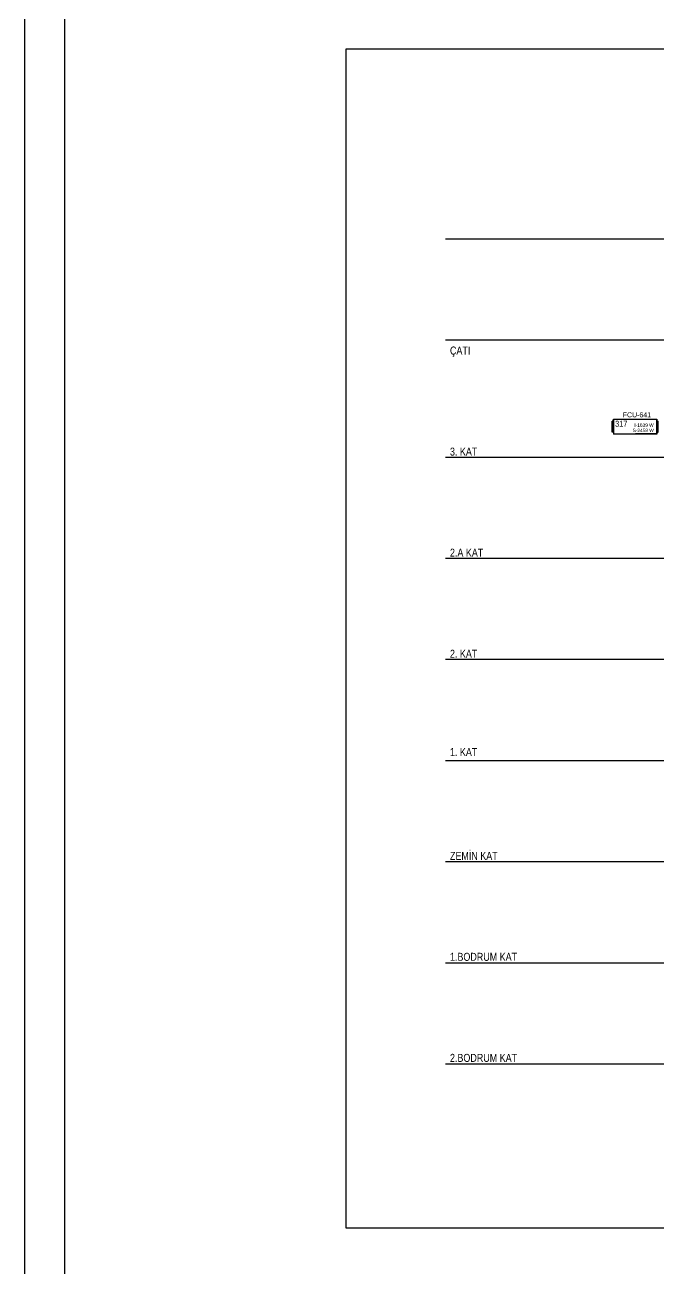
# Model space of a CAD drawing. Header units: centimetres. Extents: x 222914 to 271949, y -38857 to -18857.
# Drawn here: x 222914 to 226078, y -30756 to -24544 of the extents above; entities that cross this region are included whole.
import ezdxf
from ezdxf.enums import TextEntityAlignment as Align

# ---------------------------------------------------------------- set-up
doc = ezdxf.new("R2010")
doc.units = ezdxf.units.CM
doc.header["$LTSCALE"] = 0.2
doc.linetypes.add('DASHED', pattern=[75, 50, -25])
doc.layers.get('0').update_dxf_attribs({"color": 252})
for name, color, linetype, lineweight in [('1-BASLIK', 53, 'Continuous', 25), ('T-MAHAL', 120, 'Continuous', 15), ('T-STEXT', 181, 'Continuous', 15)]:
    doc.layers.add(name, color=color, linetype=linetype, lineweight=lineweight)
for name, color, linetype in [('T-FC', 150, 'Continuous'), ('T-FC-NUMARA', 62, 'Continuous'), ('T-ITEXT', 32, 'Continuous'), ('T-TEXT', 85, 'Continuous')]:
    doc.layers.add(name, color=color, linetype=linetype)
doc.styles.add('ARIAL', font='arial.ttf')
doc.styles.add('LUCIDASANS', font='arial.ttf', dxfattribs={"width": 0.8})

# ---------------------------------------------------------------- blocks, each defined once
blk = doc.blocks.new('FANCOIL-DWD')
at = {"linetype": 'DASHED'}
blk.add_line((-114.3, -71.5), (-114.3, -16.4), dxfattribs=at)
for p, q in [((-108.1, -16.4), (-114.3, -16.4)), ((-114.3, -69.1), (-114.3, -18.8)), ((-108.1, -71.5), (-108.1, -7)), ((-108.1, -7), (108.1, -7)), ((-106.8, -80.9), (-106.8, -7)), ((108.1, -7), (108.1, -80.9)), ((108.1, -14.1), (108.1, -7.7)), ((108.1, -16.4), (114.6, -16.4)), ((108.1, -71), (108.1, -16.9)), ((114.6, -71.5), (114.6, -16.4)), ((-108.1, -71.5), (-114.3, -71.5)), ((-108.1, -71.5), (-108.1, -80.9)), ((108.1, -80.9), (-108.1, -80.9)), ((0.9, -80.9), (0.9, -78.2)), ((0.9, -78.2), (108.1, -78.2)), ((108.1, -78), (108.1, -71.5)), ((108.1, -71.5), (114.6, -71.5))]:
    blk.add_line(p, q)

msp = doc.modelspace()

# ---------------------------------------------------------------- linework, layer by layer
at = {"layer": '1-BASLIK'}
for points in [[(222914.4, -38856.9), (222914.4, -18856.9), (271948.8, -18856.9), (271948.8, -38856.9)], [(269048.8, -38656.9), (223114.4, -38656.9), (223114.4, -19056.9), (269048.8, -19056.9)], [(224519.3, -24662.5), (264878.8, -24662.5), (264878.8, -30556.2), (224519.3, -30556.2)]]:
    msp.add_lwpolyline(points, close=True, dxfattribs=at)
at = {"layer": 'T-TEXT', "color": 7}
for p, q in [((263936, -25614.8), (225015.5, -25614.8)), ((263936, -26119.8), (225015.5, -26119.8)), ((263936, -26704.9), (225015.5, -26704.9)), ((263936, -27209.9), (225015.5, -27209.9)), ((263936, -27714.9), (225015.5, -27714.9)), ((225015.5, -28219.9), (263936, -28219.9)), ((225015.5, -28724.9), (263936, -28724.9)), ((225015.5, -29229.9), (263936, -29229.9)), ((225015.5, -29734.9), (263936, -29734.9))]:
    msp.add_line(p, q, dxfattribs=at)

# ---------------------------------------------------------------- block references
at = {"layer": 'T-FC'}
msp.add_blockref('FANCOIL-DWD', (225962.9, -26507.4), dxfattribs=at)

# ---------------------------------------------------------------- texts
at = {"layer": 'T-FC-NUMARA', "color": 1, "style": 'ARIAL', "width": 0.8}
msp.add_text('FCU-641', height=25, dxfattribs=at).set_placement((225900.8, -26504.6))
at = {"layer": 'T-ITEXT', "color": 1, "style": 'ARIAL', "width": 0.8}
msp.add_text('I-1639 W', height=17, dxfattribs=at).set_placement((226055, -26552.2), align=Align.RIGHT)
at = {"layer": 'T-MAHAL', "style": 'LUCIDASANS', "width": 0.8}
msp.add_text('317', height=30, dxfattribs=at).set_placement((225862.8, -26551.7))
at = {"layer": 'T-STEXT', "color": 1, "style": 'ARIAL', "width": 0.8}
msp.add_text('S-2458 W', height=17, dxfattribs=at).set_placement((226055.8, -26578.3), align=Align.RIGHT)
at = {"layer": 'T-TEXT', "color": 7, "style": 'ARIAL', "width": 0.8}
for s, p in [('ÇATI', (225037.8, -26171)), ('3. KAT', (225037.8, -26676)), ('2.A KAT', (225037.8, -27181)), ('2. KAT', (225037.8, -27686)), ('1. KAT', (225037.8, -28177.3)), ('ZEMİN KAT', (225037.8, -28696)), ('1.BODRUM KAT', (225037.8, -29200.6)), ('2.BODRUM KAT', (225037.8, -29705.6))]:
    msp.add_text(s, height=40, dxfattribs=at).set_placement(p, align=Align.MIDDLE_LEFT)

doc.saveas('drawing.dxf')
